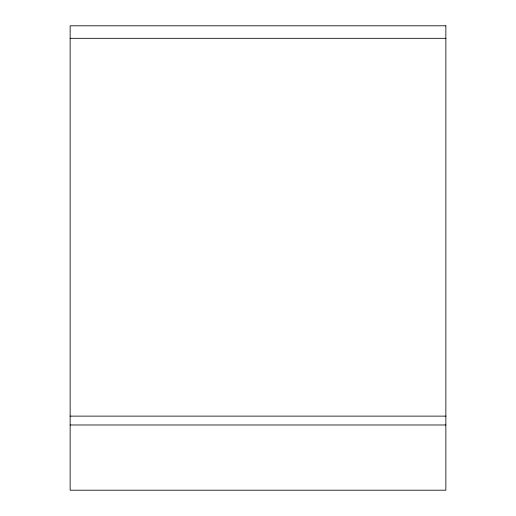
<?xml version="1.0" encoding="UTF-8"?>
<svg xmlns="http://www.w3.org/2000/svg" width="516" height="516" viewBox="0 0 516 516"><rect width="100%" height="100%" fill="white"/><g stroke="black" fill="none" stroke-linecap="round" stroke-linejoin="round"><path stroke-width="0.77" d="M70.137 38.313L445.863 38.313M70.137 416.122L445.863 416.122M70.137 424.978L445.863 424.978M445.863 25.8L70.137 25.8L70.137 490.2L445.863 490.2L445.863 25.8"/></g></svg>
